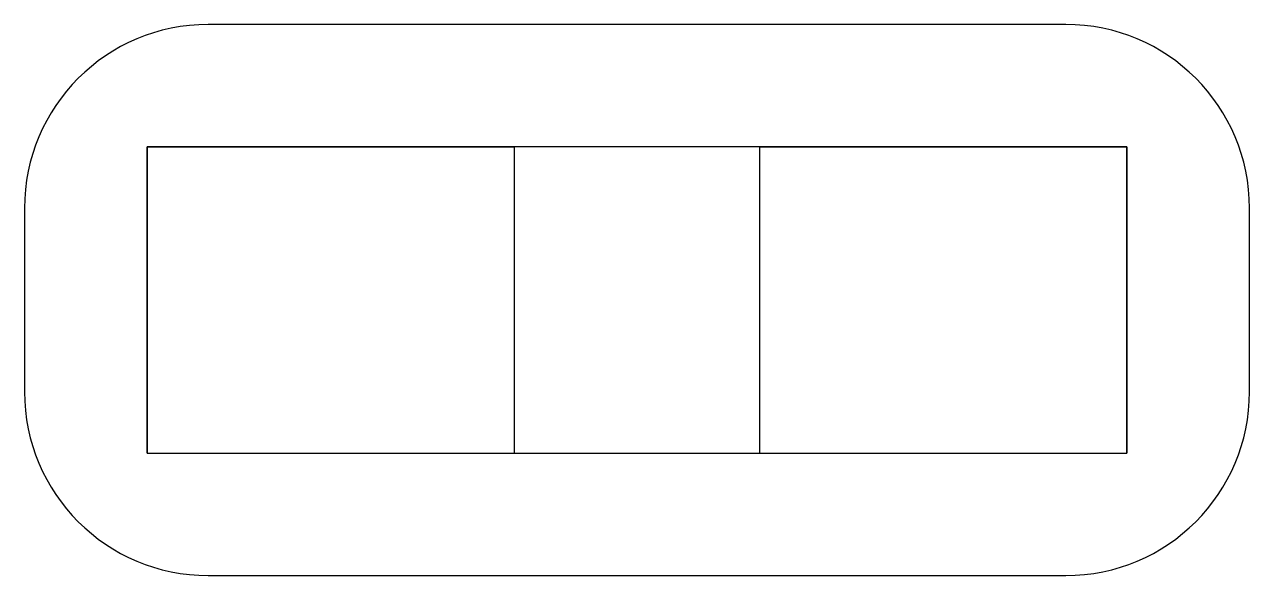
# Model space of a CAD drawing. Extents: x -0.5 to 1.5, y -0.45 to 0.45.
import ezdxf

# ---------------------------------------------------------------- set-up
doc = ezdxf.new("R2010")
doc.units = 0
doc.layers.add('粗实线层', color=7, linetype='CONTINUOUS')
doc.layers.add('细实线层', color=7, linetype='CONTINUOUS')

msp = doc.modelspace()

# ---------------------------------------------------------------- linework, layer by layer
at = {"layer": '粗实线层'}
for p, q in [((1.2, 0.45), (-0.2, 0.45)), ((-0.5, 0.15), (-0.5, -0.15)), ((1.5, -0.15), (1.5, 0.15)), ((-0.2, -0.45), (1.2, -0.45))]:
    msp.add_line(p, q, dxfattribs=at)
for centre, start, end in [((-0.2, 0.15), 90, 180), ((1.2, 0.15), 0, 90), ((-0.2, -0.15), 180, 270), ((1.2, -0.15), 270, 360)]:
    msp.add_arc(centre, 0.3, start, end, dxfattribs=at)
at = {"layer": '细实线层'}
for p, q in [((-0.3, -0.25), (-0.3, 0.25)), ((-0.3, 0.25), (0.3, 0.25)), ((0.3, -0.25), (0.3, 0.25)), ((0.7, 0.25), (0.7, -0.25)), ((0.7, 0.25), (1.3, 0.25)), ((1.3, 0.25), (1.3, -0.25)), ((-0.3, -0.25), (0.3, -0.25)), ((0.7, -0.25), (1.3, -0.25))]:
    msp.add_line(p, q, dxfattribs=at)
msp.add_lwpolyline([(-0.3, 0.25), (-0.3, -0.25), (1.3, -0.25), (1.3, 0.25)], close=True, dxfattribs=at)

doc.saveas('drawing.dxf')
